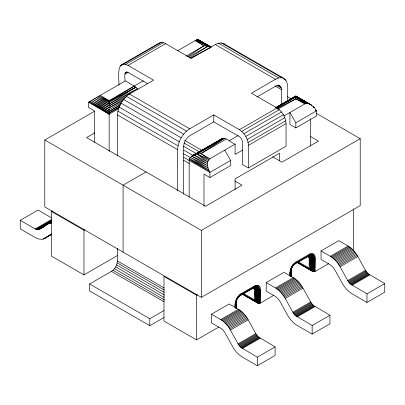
<?xml version="1.0" encoding="UTF-8"?>
<svg xmlns="http://www.w3.org/2000/svg" width="405" height="405" viewBox="0 0 405 405"><rect width="100%" height="100%" fill="white"/><g stroke="black" fill="none" stroke-linecap="round" stroke-linejoin="round"><path stroke-width="0.61" d="M236.323 308.352L236.323 302.257L236.09 308.534M291.149 276.696L291.119 268.91L290.987 271.244M242.651 294.324L257.737 303.036L259.377 303.385L259.418 289.808C259.808 286.932 256.557 285.054 254.259 286.831L240.924 294.531C236.419 297.27 235.163 302.935 235.705 307.861M296.931 262.359L312.559 271.38L314.199 271.73L314.24 258.157C314.629 255.282 311.379 253.403 309.081 255.18L295.746 262.875C291.241 265.619 289.985 271.284 290.527 276.205M236.297 307.223L236.323 302.257M291.114 276.812L291.008 269.978L291.048 276.807M290.927 276.256L291.281 269.386M242.382 294.121L257.737 303.036L258.41 290.051C258.744 287.57 255.945 285.955 253.96 287.484L238.672 296.445L253.489 287.92L254.36 286.001C256.998 283.966 260.734 286.117 260.288 289.423L260.288 303.112L259.377 303.385M297.209 262.47L312.559 271.38L313.232 258.4C313.566 255.919 310.767 254.305 308.787 255.833L294.364 264.156L308.316 256.269L309.182 254.35C311.825 252.31 315.556 254.467 315.11 257.772L315.11 271.461L314.199 271.73M243.476 293.407L254.36 299.69L256.603 302.332L257.322 290.132C257.575 288.147 255.484 286.71 253.748 287.742L256.188 286.887L257.322 285.206M254.836 301.143L258.628 303.33L259.418 289.808L260.288 289.423L259.863 303.294L259.418 289.808L256.238 290.051L252.183 288.168M298.298 261.751L309.182 268.039L311.43 270.682L312.149 258.481C312.402 256.492 310.306 255.054 308.57 256.087L311.01 255.236L312.149 253.555M309.116 269.178L313.45 271.679L314.24 258.157L315.11 257.772L314.69 271.644L314.24 258.157L311.06 258.4L307.005 256.517M242.529 293.777L255.469 301.249L256.238 290.051C256.37 288.608 255.165 287.348 253.697 287.631L256.203 287.651L258.552 285.586M297.351 262.126L310.296 269.598L311.06 258.4C311.197 256.952 309.987 255.692 308.519 255.975L311.025 256L313.374 253.935M254.33 287.823L254.816 288.279L255.226 289.808L254.36 299.69L254.36 289.423L253.96 287.945L256.81 288.218L259.494 286.462M310.053 258.157L309.182 268.039L309.182 257.772L308.316 255.854L309.152 256.173L309.947 257.302L310.296 269.598M189.165 196.972L189.165 160.421L189.535 158.725L191.757 156.148L222.016 138.616C226.937 137.103 230.769 142.849 235.097 144.165L235.097 154.432L242.686 150.052M117.445 156.016L117.445 114.929C117.845 106.606 122.482 98.572 129.489 94.066L153.576 80.16L127.98 65.387C115.4 59.11 119.353 79.436 118.948 85.04M164 317.505L149.81 325.696L89.596 290.932L89.596 283.976L111.421 271.375C119.323 266.576 117.546 255.995 117.445 248.3M177.658 190.78L177.658 149.693C178.058 141.375 182.701 133.336 189.702 128.831L213.789 114.929L239.38 129.701C244.635 133.083 248.113 139.107 248.417 145.344L248.417 167.943L242.392 164.47L242.392 141.871L241.993 139.897L240.889 137.989L239.38 136.657L213.789 121.88L189.702 135.786C186.204 138.039 183.88 142.059 183.683 146.215L183.683 194.258M254.36 286.001L241.026 293.701C236.348 296.602 234.439 302.413 235.097 307.699M236.297 300.561L236.201 308.483M309.182 254.35L295.847 262.05C291.17 264.946 289.266 270.763 289.919 276.048M124.973 80.98C125.332 78.853 123.135 70.414 127.98 72.338L147.582 83.658M241.026 293.701L240.626 295.184L239.542 295.812M295.847 262.05L295.453 263.533L293.498 264.794M291.149 270.606L291.023 276.833M235.892 300.085L236.778 299.973L236.631 299.432M290.714 268.434L291.6 268.323L293.23 265.503L292.886 264.678M235.3 302.079L236.454 301.036M236.333 301.467L236.839 299.746M255.894 285.348L255.115 286.993L252.877 288.112L253.489 287.92M310.716 253.697L309.936 255.342L307.699 256.456L308.316 256.269M235.097 144.165L209.906 158.709C205.689 162.035 207.694 168.414 209.906 172.398L209.906 177.527L203.983 174.109L203.983 206.216M236.778 299.973L238.403 297.154L240.626 295.184M291.6 268.323L292.309 266.849L291.656 266.475M235.249 308.2L235.097 303.968L236.181 302.884L236.247 308.357M290.051 275.942L289.919 272.317L291.008 271.228L291.068 276.706M237.862 297.3L239.476 296.025L239.492 294.82M292.683 265.65L295.453 263.533M293.99 264.693L294.313 263.169M238.241 297.321L238.059 296.328M314.315 254.811L311.632 256.567L308.787 256.289M158.152 44.023C159.995 41.73 163.367 42.358 165.62 43.659L191.211 58.431L215.298 44.525L218.411 43.198L221.317 42.915L223.813 43.684L284.026 78.448C290.507 83.805 286.305 93.697 287.555 100.784M221.074 139.492L222.016 138.616L191.757 156.148L207.552 165.665L190.33 157.459L207.952 167.705L189.535 158.725L208.615 169.725L189.251 159.585L209.223 171.107M260.086 287.768C258.167 289.433 255.175 289.555 253.171 287.97M314.908 256.117C312.994 257.782 309.997 257.904 307.992 256.314M187.687 56.578L203.983 45.79L207.962 46.185L211.081 47.152L190.608 58.188M51.582 221.743L39.538 229.276L37.574 229.741L35.215 228.946L20.25 220.305L20.25 228.86L35.215 237.497C38.08 239.188 41.953 240.18 44.945 238.251L51.556 233.923M208.216 160.547L197.038 153.976L201.017 153.576L224.674 138.378L197.038 153.976L193.919 154.938L207.461 163.721L191.757 156.148L223.246 138.242L197.038 153.976L207.689 161.99L193.919 154.938M189.616 57.925L207.962 46.185L197.073 39.513L211.081 47.152L197.493 39.27L177.547 50.787M137.918 89.52L135.877 87.115L109.153 104.1L96.314 97.686L109.153 105.907L126.335 96.846M208.428 48.813L210.549 47.481M120.857 104.065L109.153 111.405L90.077 101.285L109.153 112.944L119.156 107.583M134.344 85.997L109.153 101.432L99.154 96.046L109.153 102.465L135.877 87.115L125.449 80.863L88.406 102.247L88.406 107.381L94.335 110.803L94.335 142.282M119.455 106.753L109.153 112.944L89.186 101.802L109.153 114.225L118.979 108.55M124.386 98.785L109.153 107.796L93.059 99.564L109.153 109.664L121.065 102.875M276.605 108.297L295.847 96.927C302.515 101.918 312.331 102.931 316.594 110.803L316.594 115.936L295.847 127.914L289.919 124.492L289.919 112.514L295.847 122.781L295.847 127.914M275.815 107.821L295.847 96.091L309.734 104.07L295.847 96.051L275.719 107.634L295.847 96.091L311.865 105.341L298.606 98.056M207.051 147.688L208.13 147.055M211.906 144.848L212.984 144.22M214.063 143.588L215.141 142.96M216.761 142.013L217.839 141.385M218.918 140.753L219.996 140.12M121.596 64.754L159.231 43.026M120.158 66.086L122.34 64.825M123.464 64.177L161.099 42.449M125.646 64.39L163.281 42.662M127.98 65.387L165.62 43.659M125.373 72.571L126.466 71.943M125.074 73.234L127.256 71.979M124.973 74.074L128.243 72.186M135.877 87.115L109.153 101.432L100.263 95.403L109.153 100.536L143.34 80.797M185.91 56.219L203.983 45.79L195.772 40.262L207.962 46.185L188.619 56.872M316.411 113.405L360.212 138.692L360.212 205.624L201.376 297.331L44.788 206.925L44.788 139.993L94.628 111.218M94.745 132.875L86.569 137.599L205.522 206.272L242.033 185.196L234.94 181.101M20.25 220.305L38.029 210.038L51.394 217.753M284.026 78.448L281.536 77.679L278.63 77.968L275.511 79.294L251.424 93.196L277.02 107.973C282.27 111.355 285.753 117.379 286.051 123.616L286.051 146.215L248.417 167.943M117.607 255.459L83.962 274.884L51.364 256.061L51.364 211.405L52.463 210.772M256.902 96.992L275.511 86.245C278.195 84.174 281.986 86.361 281.536 89.723L281.536 104.89M35.215 228.946L51.379 219.611M35.822 229.26L51.445 220.239M36.42 229.498L51.506 220.786M37.007 229.66L51.551 221.262M37.574 229.741L51.582 221.651M47.167 224.289L51.729 221.758M38.116 229.746L48.894 223.525M48.499 223.626L51.587 221.965M38.627 229.665L45.633 225.625M39.103 229.513L44.494 226.4M49.223 223.413L51.597 222.345M49.982 223.276L51.85 222.598M146.048 171.933L123.079 185.196L123.079 252.128M42.889 239.122L45.588 237.568M46.661 236.945L51.511 234.146M43.618 238.91L51.698 234.242M44.302 238.616L51.845 234.262M239.38 129.701L277.02 107.973M197.038 153.976L208.975 159.454L201.017 153.576L226.208 139.031M277.779 109.259L295.847 98.825L305.507 103.619L307.886 103.488L295.847 96.091L295.847 98.825L304.737 103.958L305.507 103.619L295.847 96.927L275.977 107.973M241.719 131.407L279.354 109.679M228.952 140.869L238.17 135.548M243.901 133.706L281.536 111.977M245.769 136.444L283.404 114.716M51.364 211.405L83.962 230.227L85.06 229.594M283.915 115.982L304.737 103.958M247.207 139.431L284.842 117.703M248.108 142.469L285.743 120.741M248.417 145.344L286.051 123.616M224.724 150.154L230.653 160.421L209.906 172.398L189.165 160.421M295.847 122.781L316.594 110.803L315.525 110.15L316.594 110.803M209.906 177.527L230.653 165.554L230.653 160.421M44.788 139.993L201.376 230.394L360.212 138.692M89.596 283.976L149.81 318.745L164 310.549M218.821 327.053L196.572 339.896L163.974 321.079L163.974 276.423L196.572 295.24L197.665 294.607M211.39 314.234L229.169 303.968L238.459 309.329C242.625 311.794 245.835 315.627 248.184 319.813L256.249 334.348L258.349 336.919L275.101 346.913L275.101 355.468L257.322 365.73L242.357 357.089C238.191 354.623 234.976 350.796 232.627 346.609L224.998 332.809L223.034 330.075L220.674 328.146L211.39 322.785L211.39 314.234L220.674 319.596C224.841 322.061 228.055 325.888 230.404 330.075L238.469 344.615L240.57 347.186L257.322 357.175L275.101 346.913M266.212 282.579L283.996 272.317L293.281 277.678C297.447 280.144 300.657 283.976 303.011 288.163L311.07 302.697L313.171 305.269L329.928 315.257L329.928 323.813L312.149 334.079L297.179 325.438C293.012 322.972 289.803 319.14 287.449 314.953L279.825 301.158L277.855 298.419L275.501 296.495L266.212 291.134L266.212 282.579L275.501 287.94C279.668 290.41 282.877 294.238 285.226 298.424L293.291 312.964L295.392 315.53L312.149 325.524L329.928 315.257M321.038 250.928L338.818 240.661L348.103 246.022C352.269 248.493 355.484 252.32 357.833 256.507L365.897 271.046L367.993 273.613L384.75 283.606L384.75 292.162L366.97 302.429L352.001 293.787C347.834 291.322 344.625 287.489 342.276 283.303L334.646 269.502L332.677 266.768L330.323 264.845L321.038 259.483L321.038 250.928L330.323 256.289C334.49 258.755 337.704 262.587 340.053 266.774L348.118 281.308L350.214 283.88L366.97 293.873L384.75 283.606M220.674 319.596L238.459 309.329M275.501 287.94L293.281 277.678M330.323 256.289L348.103 246.022M221.586 320.152L239.365 309.891M276.407 288.502L294.187 278.235M331.229 256.851L349.009 246.584M222.487 320.78L240.266 310.519M277.309 289.13L295.093 278.863M332.135 257.479L349.915 247.212M223.383 321.479L241.162 311.212M278.205 289.823L295.989 279.561M333.031 258.172L350.811 247.906M224.264 322.233L242.048 311.971M279.091 290.582L296.87 280.316M333.912 258.932L351.692 248.665M225.134 323.053L242.914 312.787M279.956 291.397L297.736 281.136M334.778 259.747L352.558 249.48M260.288 303.112L273.755 295.336M315.11 271.461L328.673 263.63M352.547 249.844L353.636 249.217L353.636 208.965M225.98 323.924L243.759 313.657M280.802 292.273L298.581 282.007M335.623 260.617L353.403 250.356M226.8 324.845L244.579 314.584M281.622 293.195L299.401 282.928M336.444 261.544L354.223 251.277M227.59 325.817L245.369 315.551M282.412 294.167L300.196 283.9M337.238 262.516L355.018 252.249M228.349 326.83L246.134 316.563M283.176 295.179L300.955 284.912M337.998 263.528L355.777 253.262M229.078 327.883L246.858 317.616M283.9 296.227L301.679 285.965M338.722 264.576L356.501 254.315M229.762 328.966L247.541 318.7M284.583 297.316L302.363 287.049M339.405 265.66L357.19 255.398M230.404 330.075L248.184 319.813M285.226 298.424L303.011 288.163M340.053 266.774L357.833 256.507M238.034 343.875L255.813 333.609M292.856 312.225L310.635 301.958M347.677 280.574L365.462 270.307M238.469 344.615L256.249 334.348M293.291 312.964L311.07 302.697M348.118 281.308L365.897 271.046M238.945 345.318L256.724 335.057M293.767 313.667L311.551 303.401M348.594 282.017L366.373 271.75M239.456 345.986L257.241 335.725M294.283 314.336L312.063 304.069M349.105 282.685L366.884 272.418M240.003 346.609L257.782 336.347M294.825 314.958L312.604 304.697M349.647 283.308L367.426 273.041M240.57 347.186L258.349 336.919M295.392 315.53L313.171 305.269M350.214 283.88L367.993 273.613M241.152 347.698L258.932 337.431M295.979 316.047L313.759 305.78M350.801 284.396L368.58 274.129M241.75 348.153L259.534 337.886M296.576 316.497L314.356 306.236M351.398 284.847L369.178 274.58M242.357 348.538L260.137 338.271M297.179 316.882L314.958 306.62M352.001 285.231L369.785 274.965M285.019 102.713L286.102 102.095M120.194 105.325L109.153 111.405L91.489 100.47L109.153 109.664M277.476 108.378L295.847 98.825M123.191 100.658L109.153 107.796L94.694 98.618L109.153 105.907L137.305 88.624L109.153 104.1L97.823 96.815L109.153 102.465M290.122 270.429L291.154 269.816L291.453 267.776M50.777 223.221L51.597 223.246M313.141 106.976L314.255 107.553L313.171 106.905M196.374 39.913L207.962 46.185M313.171 106.955L314.255 107.553M221.317 42.915L281.536 77.679M284.3 79.274L285.94 80.225M218.411 43.198L278.63 77.968M215.298 44.525L275.511 79.294M278.675 85.192L279.769 85.825M277.992 85.131L280.726 86.71M197.493 39.27L211.071 47.107L197.458 39.29L204.449 43.507M276.949 85.511L281.328 88.042M274.965 85.931L281.536 89.723M195.094 40.657L203.983 45.79M287.393 96.648L291.225 98.866M310.245 136.363L318.431 141.087L281.921 162.167L272.646 156.811M129.489 94.066L189.702 128.831M126.37 96.339L186.589 131.109M123.464 99.407L183.683 134.171M120.974 103.057L181.187 137.821M184.67 140.373L202.12 150.447M184.007 142.995L199.822 152.128M201.017 153.576L209.906 158.709M119.06 107.041L179.273 141.806M183.5 146.205L196.587 153.763M117.855 111.091L178.073 145.856M183.84 150.159L193.651 155.824M117.445 114.929L177.658 149.693M183.516 153.733L190.603 157.823M88.406 102.247L109.153 114.225M183.718 157.348L189.17 160.496M183.414 160.183L189.413 163.645M297.741 262.612L308.033 268.55M242.919 294.263L248.878 297.7M249.961 298.328L253.753 300.515M236.834 298.126L237.482 298.5M117.445 260.947L163.974 287.808M117.237 262.865L164.319 290.046M116.635 264.885L164.263 292.385M115.678 266.88L164.4 295.007M114.433 268.702L164.248 297.467M112.98 270.236L164.44 299.948M111.421 271.375L163.974 301.715M205.527 44.155L207.142 45.127M208.216 45.78L209.289 46.428M295.847 96.927L306.393 103.432M223.813 43.684L224.962 44.747M312.149 258.481L312.559 271.38M257.322 290.132L257.737 303.036M311.06 258.4L311.43 270.682M256.238 290.051L256.603 302.332M255.226 289.808L255.469 301.249M313.232 258.4L313.45 271.679M258.41 290.051L258.628 303.33M290.587 271.816L290.653 276.225M235.766 303.466L235.831 307.876M366.97 293.873L366.97 302.429M312.149 325.524L312.149 334.079M310.665 118.812L310.665 145.881M279.551 160.78L279.551 153.237L235.097 178.899L235.097 189.586M257.322 357.175L257.322 365.73M213.789 114.929L213.789 121.88M201.376 230.394L201.376 297.331M196.572 295.24L196.572 339.896M149.81 318.745L149.81 325.696M109.153 100.536L109.153 151.404M83.962 230.227L83.962 274.884"/></g></svg>
